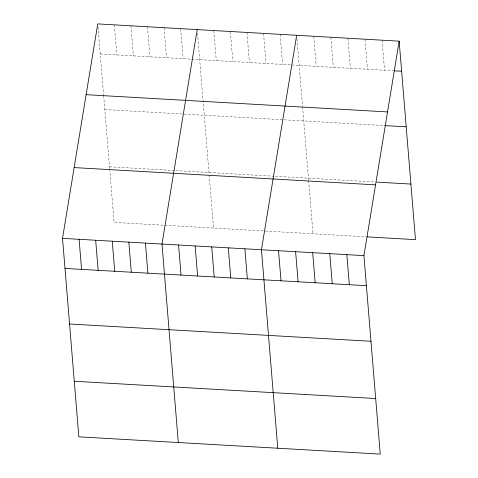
<?xml version="1.0" encoding="UTF-8"?>
<svg xmlns="http://www.w3.org/2000/svg" width="478" height="478" viewBox="0 0 478 478"><rect width="100%" height="100%" fill="white"/><g stroke="black" fill="none" stroke-linecap="round" stroke-linejoin="round"><path stroke-width="0.36" stroke-dasharray="2.39 1.79" d="M100.225 53.972L191.039 59.176M191.762 59.218L393.466 70.774M104.79 109.546L183.355 114.051M184.078 114.087L383.924 125.541M109.498 166.804L174.368 170.521M175.808 170.604L273.834 176.221M275.274 176.304L375.266 182.028M263.27 230.928L114.069 222.378L109.683 169.027M265.427 231.053L366.471 236.837M382.083 40.188L384.557 70.26M365.001 39.208L367.474 69.286M347.924 38.234L350.398 68.306M330.842 37.254L333.315 67.326M313.765 36.274L316.233 66.346M296.981 38.963L302.508 106.122M302.568 106.863L308.555 179.686M308.615 180.427L313 233.778M280.102 34.344L282.576 64.422M263.527 33.394L266.001 63.472M246.947 32.45L249.42 62.522M230.372 31.5L232.846 61.572M213.791 30.55L216.265 60.622M197.516 33.263L213.535 228.078M180.636 28.65L183.11 58.722M164.062 27.7L166.535 57.772M147.481 26.75L149.955 56.822M130.906 25.8L133.38 55.872M114.326 24.85L116.799 54.922M97.99 26.834L103.577 94.728M103.636 95.469L109.623 168.286"/><path stroke-width="0.72" d="M399.16 41.168L363.931 255.622L380.249 454.1L78.84 436.832L62.522 238.355L97.751 23.9L399.16 41.168L415.478 239.645L367.212 236.879M197.217 29.6L161.988 244.049L178.306 442.532M296.683 35.294L261.454 249.749L277.772 448.227M394.207 70.816L401.634 71.24M86.124 94.668L387.539 111.936M384.671 125.583L406.204 126.813M376.754 182.118L410.913 184.072M74.144 167.581L375.559 184.849M62.522 238.355L363.931 255.622M64.99 268.427L366.405 285.695M69.561 324L370.97 341.268M74.269 381.259L375.678 398.527M346.849 254.643L349.322 284.715M329.772 253.663L332.246 283.735M312.69 252.683L315.163 282.761M295.613 251.709L298.081 281.781M278.531 250.729L281.004 280.801M244.873 248.799L247.347 278.871M228.299 247.849L230.766 277.921M211.718 246.899L214.192 276.971M195.144 245.949L197.611 276.027M178.563 244.999L181.037 275.077M145.408 243.099L147.881 273.177M128.833 242.155L131.301 272.227M112.252 241.205L114.726 271.277M95.678 240.255L98.145 270.327M79.097 239.305L81.571 269.377"/></g></svg>
